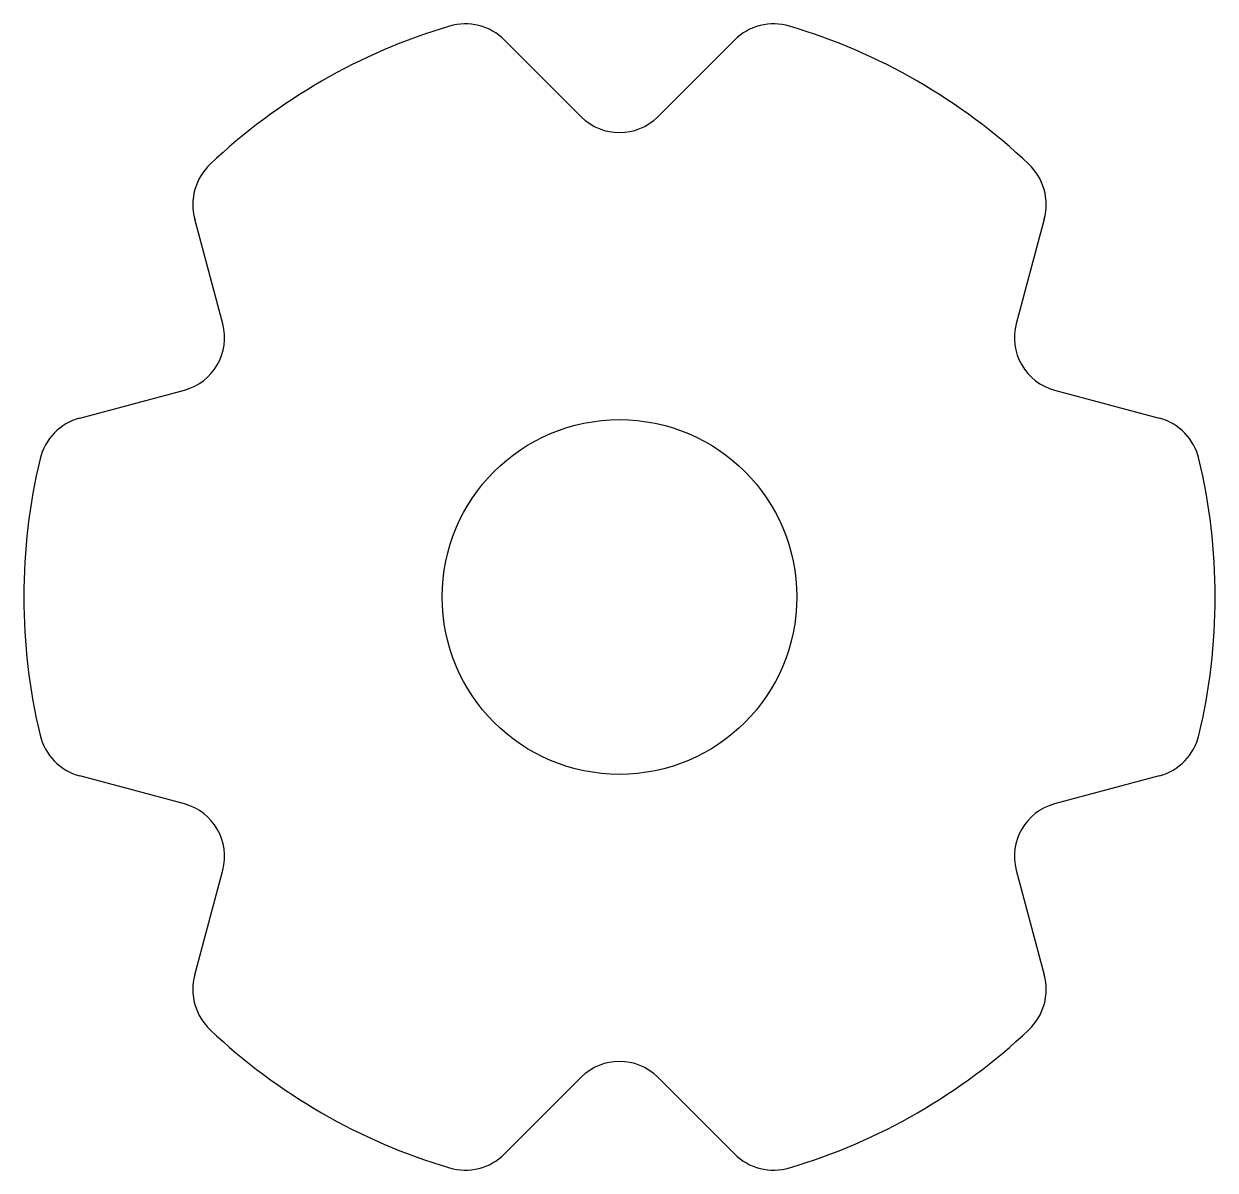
# Model space of a CAD drawing. Extents: x -11 to 11, y -10.6 to 10.6.
import ezdxf

# ---------------------------------------------------------------- set-up
doc = ezdxf.new("R2010")
doc.units = 0
doc.layers.add('Shape2DView', color=7, linetype='CONTINUOUS')

msp = doc.modelspace()

# ---------------------------------------------------------------- linework, layer by layer
at = {"layer": 'Shape2DView'}
for p, q in [((-2.12132, 10.2835), (-0.707107, 8.86927)), ((0.707107, 8.86927), (2.12132, 10.2835)), ((-7.32746, 5.04701), (-7.8451, 6.97886)), ((7.8451, 6.97886), (7.32746, 5.04701)), ((-9.96642, 3.30462), (-8.03457, 3.82226)), ((8.03457, 3.82226), (9.96642, 3.30462)), ((-8.03457, -3.82226), (-9.96642, -3.30462)), ((9.96642, -3.30462), (8.03457, -3.82226)), ((-7.8451, -6.97886), (-7.32746, -5.04701)), ((7.32746, -5.04701), (7.8451, -6.97886)), ((-0.707107, -8.86927), (-2.12132, -10.2835)), ((2.12132, -10.2835), (0.707107, -8.86927))]:
    msp.add_line(p, q, dxfattribs=at)
msp.add_circle((0, 0), 3.275, dxfattribs=at)
for centre, radius, start, end in [((-2.84824, 9.55656), 1.02802, 45, 106.596), ((2.84824, 9.55656), 1.02802, 73.4038, 135), ((0, 0), 11, 106.596, 133.404), ((0, 0), 11, 46.5962, 73.4038), ((0, 9.57638), 1, -135, -45), ((-6.8521, 7.24493), 1.02802, 133.404, -165), ((6.8521, 7.24493), 1.02802, -15, 46.5962), ((-8.29338, 4.78819), 1, -75, 15), ((8.29338, 4.78819), 1, 165, -105), ((-9.70034, 2.31163), 1.02802, 105, 166.596), ((9.70034, 2.31163), 1.02802, 13.4038, 75), ((0, 0), 11, 166.596, -166.596), ((0, 0), 11, -13.4038, 13.4038), ((-9.70034, -2.31163), 1.02802, -166.596, -105), ((9.70034, -2.31163), 1.02802, -75, -13.4038), ((-8.29338, -4.78819), 1, -15, 75), ((8.29338, -4.78819), 1, 105, -165), ((-6.8521, -7.24493), 1.02802, 165, -133.404), ((6.8521, -7.24493), 1.02802, -46.5962, 15), ((0, 0), 11, -133.404, -106.596), ((0, 0), 11, -73.4038, -46.5962), ((0, -9.57638), 1, 45, 135), ((-2.84824, -9.55656), 1.02802, -106.596, -45), ((2.84824, -9.55656), 1.02802, -135, -73.4038)]:
    msp.add_arc(centre, radius, start, end, dxfattribs=at)

doc.saveas('drawing.dxf')
